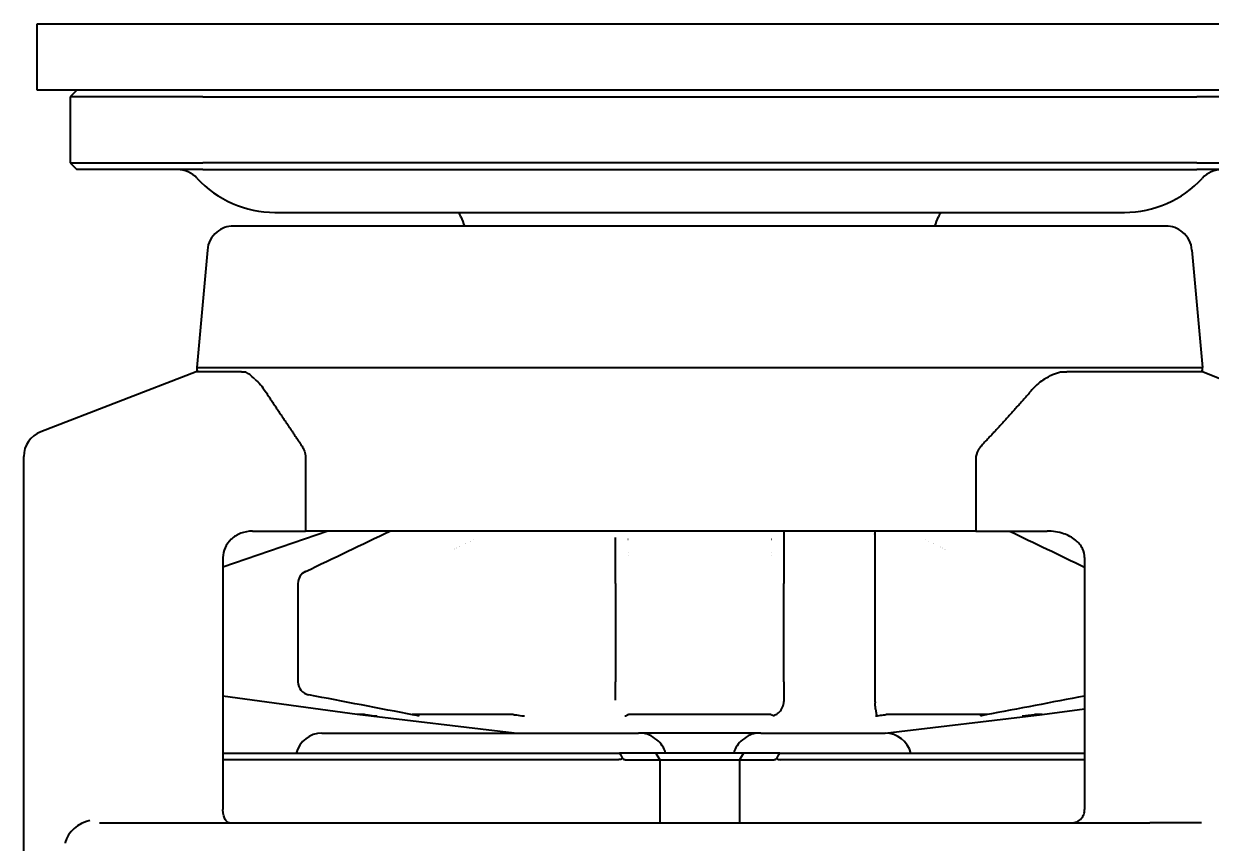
# Model space of a CAD drawing. Header units: millimetres. Extents: x 0 to 51860, y 0 to 5940.
# Drawn here: x 1346.5 to 1436.1, y 1746.2 to 1808 of the extents above; entities that cross this region are included whole.
import ezdxf

# ---------------------------------------------------------------- set-up
doc = ezdxf.new("R2010")
doc.units = ezdxf.units.MM
doc.header["$LTSCALE"] = 10
doc.layers.add('가시적인 것(ISO)', color=3, linetype='Continuous', lineweight=40)

msp = doc.modelspace()

# ---------------------------------------------------------------- linework, layer by layer
at = {"layer": '가시적인 것(ISO)'}
for p, q in [((1347.5147, 1808.0063), (1447.5147, 1808.0063)), ((1347.5147, 1803.0063), (1347.5147, 1808.0063)), ((1447.5147, 1803.0063), (1347.5147, 1803.0063)), ((1350.5147, 1803.0063), (1350.0147, 1802.5063)), ((1360.0147, 1802.5063), (1350.0147, 1802.5063)), ((1350.0147, 1802.5063), (1350.0147, 1797.5063)), ((1360.0147, 1802.5063), (1435.0147, 1802.5063)), ((1445.0147, 1802.5063), (1435.0147, 1802.5063)), ((1350.0147, 1797.5063), (1360.0147, 1797.5063)), ((1350.0147, 1797.5063), (1350.5147, 1797.0063)), ((1435.0147, 1797.5063), (1360.0147, 1797.5063)), ((1435.0147, 1797.5063), (1445.0147, 1797.5063)), ((1360.0147, 1797.0063), (1350.5147, 1797.0063)), ((1360.0147, 1797.0063), (1435.0147, 1797.0063)), ((1444.5147, 1797.0063), (1435.0147, 1797.0063)), ((1365.468, 1793.7846), (1429.5614, 1793.7846)), ((1432.6893, 1792.7463), (1362.3401, 1792.7463)), ((1360.3683, 1790.9439), (1359.5631, 1782.0875)), ((1434.6611, 1790.9439), (1435.4663, 1782.0875)), ((1359.5147, 1781.7463), (1347.7967, 1777.2394)), ((1362.9545, 1781.7463), (1359.5147, 1781.7463)), ((1359.5631, 1782.0875), (1435.4663, 1782.0875)), ((1362.9545, 1781.7463), (1363.2355, 1781.7463)), ((1424.7324, 1781.7463), (1425.2206, 1781.7463)), ((1435.5147, 1781.7463), (1425.2209, 1781.7463)), ((1435.5147, 1781.7463), (1457.0148, 1773.1462)), ((1346.5147, 1711.7463), (1346.5147, 1775.3727)), ((1367.7826, 1775.2056), (1367.7826, 1769.7463)), ((1418.3474, 1775.2056), (1418.3474, 1769.7463)), ((1369.4512, 1769.7463), (1361.546, 1767.032)), ((1363.7841, 1769.7463), (1367.7826, 1769.7463)), ((1418.3474, 1769.7463), (1367.7826, 1769.7463)), ((1418.3474, 1769.7463), (1423.7397, 1769.7463)), ((1380.479, 1769.0858), (1380.4828, 1769.0858)), ((1391.1647, 1765.7923), (1391.1647, 1769.2695)), ((1392.1104, 1769.1063), (1392.1058, 1769.1063)), ((1402.9234, 1769.1063), (1402.9189, 1769.1063)), ((1403.8647, 1769.5271), (1403.8647, 1765.7923)), ((1410.7432, 1769.5063), (1410.7432, 1756.8844)), ((1414.5466, 1769.0858), (1414.5503, 1769.0858)), ((1392.1158, 1768.1063), (1392.1112, 1768.1063)), ((1392.1122, 1767.9063), (1392.1162, 1767.9063)), ((1402.9132, 1767.9063), (1402.9171, 1767.9063)), ((1402.9135, 1768.1063), (1402.918, 1768.1063)), ((1361.546, 1767.7463), (1361.546, 1748.7463)), ((1426.5621, 1767.7463), (1426.5621, 1748.7463)), ((1367.201, 1765.7923), (1367.201, 1758.3783)), ((1391.1647, 1765.7923), (1391.1647, 1758.3783)), ((1403.8647, 1758.3783), (1403.8647, 1765.7923)), ((1391.1647, 1756.9875), (1391.1647, 1758.3783)), ((1403.8647, 1758.3783), (1403.8647, 1756.8844)), ((1371.6647, 1755.9063), (1361.546, 1757.296)), ((1403.8647, 1756.8844), (1403.8647, 1756.8844)), ((1423.3647, 1755.9063), (1426.5621, 1756.3454)), ((1372.2304, 1755.9063), (1371.6647, 1755.9063)), ((1383.5147, 1754.5063), (1371.6647, 1755.9063)), ((1383.439, 1755.9063), (1375.833, 1755.9063)), ((1402.893, 1755.9063), (1392.1364, 1755.9063)), ((1411.5147, 1754.5063), (1423.3647, 1755.9063)), ((1419.1964, 1755.9063), (1411.5906, 1755.9063)), ((1423.3647, 1755.9063), (1422.799, 1755.9063)), ((1369.0147, 1754.5063), (1392.429, 1754.5063)), ((1392.429, 1754.5063), (1392.8884, 1754.5063)), ((1393.6124, 1754.5063), (1392.8884, 1754.5063)), ((1401.417, 1754.5063), (1393.6124, 1754.5063)), ((1402.141, 1754.5063), (1401.417, 1754.5063)), ((1402.141, 1754.5063), (1402.6004, 1754.5063)), ((1402.6004, 1754.5063), (1411.5147, 1754.5063)), ((1361.546, 1753.0063), (1391.4777, 1753.0063)), ((1394.2179, 1753.0063), (1391.4777, 1753.0063)), ((1394.2179, 1753.0063), (1394.5147, 1752.5063)), ((1400.8115, 1753.0063), (1394.2179, 1753.0063)), ((1400.8115, 1753.0063), (1400.5147, 1752.5063)), ((1403.5517, 1753.0063), (1400.8115, 1753.0063)), ((1403.5517, 1753.0063), (1426.5621, 1753.0063)), ((1391.3993, 1752.5063), (1361.546, 1752.5063)), ((1391.9166, 1752.5063), (1394.5147, 1752.5063)), ((1394.5147, 1752.5063), (1400.5147, 1752.5063)), ((1394.5147, 1752.5063), (1394.5147, 1747.7463)), ((1400.5147, 1752.5063), (1403.1128, 1752.5063)), ((1400.5147, 1752.5063), (1400.5147, 1747.7463)), ((1426.5621, 1752.5063), (1403.6301, 1752.5063)), ((1352.2277, 1747.7463), (1431.4919, 1747.7463)), ((1432.3723, 1747.7463), (1431.4919, 1747.7463)), ((1435.3719, 1747.7463), (1432.3723, 1747.7463))]:
    msp.add_line(p, q, dxfattribs=at)
for centre, radius, start, end in [((1358.1159, 1795.0063), 2, 42.674758, 90), ((1436.9135, 1795.0063), 2, 90, 137.325242), ((1365.468, 1801.7846), 8, 222.674758, 270), ((1429.5614, 1801.7846), 8, 270, 317.325242), ((1377.6205, 1792.7514), 2, 19.959337, 31.105901), ((1387.9597, 1796.5063), 9, 199.959337, 204.694369), ((1407.0697, 1796.5063), 9, 335.305631, 340.040663), ((1417.4089, 1792.7514), 2, 148.894099, 160.040663), ((1362.3601, 1790.7628), 2, 130.081559, 174.805164), ((1362.3401, 1790.7463), 2, 90, 129.338394), ((1432.6893, 1790.7463), 2, 50.661606, 90), ((1432.6693, 1790.7628), 2, 5.194836, 49.918441), ((1361.5593, 1782.2105), 2, 183.52502, 193.421989), ((1433.4701, 1782.2105), 2, 346.578011, 356.47498), ((1348.5147, 1775.3727), 2, 111.037509, 180), ((1368.201, 1765.7923), 1, 115.659287, 180), ((1368.201, 1758.3783), 1, 180, 259.122388), ((1369.0147, 1752.5063), 2, 90, 165.522488), ((1411.5147, 1752.5063), 2, 14.477512, 90), ((1450.5147, 1719.7463), 36.5, 207.298748, 72.047639)]:
    msp.add_arc(centre, radius, start, end, dxfattribs=at)
for centre, major_axis, ratio, start_param, end_param in [((1410.0576, 1769.5063), (0, -0.9696), 0.7071068, 1.5707984, 1.592282), ((1368.201, 1758.3783), (-0.1887, -0.982), 0.7006703, 6.2831505, 6.2833301), ((1403.0962, 1756.8716), (-0.0465, -0.8801), 0.8715111, 1.5298126, 1.6313126), ((1411.4242, 1756.8716), (-0.0245, 0.8809), 0.7725995, 1.534756, 1.636228), ((1392.8545, 1752.5063), (2.1602, 0), 0.9258426, 0.2526803, 0.8480621), ((1402.1749, 1752.5063), (-2.1602, 0), 0.9258426, 5.4351232, 6.0305051), ((1536.4108, 1688.167), (154.3575, -135.5098), 0.3385996, 3.8815044, 3.8846496), ((1391.4777, 1753.0063), (0.4845, -0.4845), 0.254994, 5.4209211, 6.0335119), ((1403.5517, 1753.0063), (-0.4845, -0.4845), 0.254994, 0.2496734, 0.8622642), ((1258.7205, 1688.2125), (154.249, 135.4145), 0.3385996, 5.5401272, 5.5432746), ((1351.5095, 1746.2302), (-1.7144, -1.0315), 0.7968377, 4.2658467, 5.6247941), ((1350.67, 1744.7176), (0.9914, -1.5782), 0.1623906, 3.301189, 3.3945689)]:
    msp.add_ellipse(centre, major_axis=major_axis, ratio=ratio, start_param=start_param, end_param=end_param, dxfattribs=at)
for points, knots in [([(1363.9594, 1781.2028), (1363.815, 1781.3321), (1363.6866, 1781.4503), (1363.4474, 1781.6396), (1363.3386, 1781.7081), (1363.2358, 1781.7462)], [-0.13506289, -0.13506289, -0.13506289, -0.13506289, -0.06753699, -0.06753699, 0, 0, 0, 0]), ([(1423.5283, 1781.2028), (1423.7419, 1781.3334), (1423.943, 1781.4508), (1424.3456, 1781.64), (1424.5392, 1781.7081), (1424.7322, 1781.7465)], [0, 0, 0, 0, 0.08069619, 0.08069619, 0.16131554, 0.16131554, 0.16131554, 0.16131554]), ([(1363.9594, 1781.2028), (1364.0968, 1781.0798), (1364.2341, 1780.9399), (1364.5031, 1780.6281), (1364.6334, 1780.4574), (1364.7516, 1780.2786)], [0.00000034, 0.00000034, 0.00000034, 0.00000034, 0.06459836, 0.06459836, 0.12919519, 0.12919519, 0.12919519, 0.12919519]), ([(1423.5283, 1781.2028), (1423.373, 1781.1078), (1423.218, 1780.9993), (1422.9211, 1780.7555), (1422.7778, 1780.6192), (1422.6496, 1780.4709)], [-0.11761246, -0.11761246, -0.11761246, -0.11761246, -0.05880978, -0.05880978, 0, 0, 0, 0]), ([(1367.4669, 1776.2133), (1367.529, 1776.1213), (1367.5821, 1776.0251), (1367.7212, 1775.7172), (1367.7826, 1775.4412), (1367.7826, 1775.2056)], [0.53317958, 0.53317958, 0.53317958, 0.53317958, 0.56384142, 0.56384142, 0.63453188, 0.63453188, 0.63453188, 0.63453188]), ([(1418.7955, 1776.2133), (1418.6861, 1776.0986), (1418.5904, 1775.9706), (1418.4177, 1775.659), (1418.3474, 1775.4162), (1418.3474, 1775.2056)], [-0.86340233, -0.86340233, -0.86340233, -0.86340233, -0.81970691, -0.81970691, -0.75651475, -0.75651475, -0.75651475, -0.75651475]), ([(1363.7841, 1769.7463), (1363.4964, 1769.7463), (1363.1567, 1769.6846), (1362.6369, 1769.4829), (1362.361, 1769.3134), (1361.9804, 1768.9569), (1361.8033, 1768.7122), (1361.606, 1768.2639), (1361.546, 1767.9845), (1361.546, 1767.7463)], [0.94688395, 0.94688395, 0.94688395, 0.94688395, 1.03319942, 1.03319942, 1.11414915, 1.11414915, 1.18965062, 1.18965062, 1.26110631, 1.26110631, 1.26110631, 1.26110631]), ([(1403.8445, 1769.7463), (1403.8449, 1769.7443), (1403.8452, 1769.7423), (1403.8578, 1769.6706), (1403.8647, 1769.5992), (1403.8647, 1769.5271)], [0.068482842, 0.068482842, 0.068482842, 0.068482842, 0.069099294, 0.069099294, 0.090638796, 0.090638796, 0.090638796, 0.090638796]), ([(1410.7398, 1769.7463), (1410.7398, 1769.7443), (1410.7399, 1769.7423), (1410.7413, 1769.6707), (1410.7419, 1769.5992), (1410.743, 1769.5271)], [-0.022245982, -0.022245982, -0.022245982, -0.022245982, -0.021627649, -0.021627649, -0.000000661, -0.000000661, -0.000000661, -0.000000661]), ([(1426.5621, 1767.7463), (1426.5621, 1767.9672), (1426.4979, 1768.2244), (1426.2834, 1768.6569), (1426.0799, 1768.8965), (1425.6275, 1769.268), (1425.2828, 1769.4464), (1424.6026, 1769.6766), (1424.1343, 1769.7463), (1423.7397, 1769.7463)], [0, 0, 0, 0, 0.06627363, 0.06627363, 0.14484515, 0.14484515, 0.24188936, 0.24188936, 0.36026454, 0.36026454, 0.36026454, 0.36026454]), ([(1403.0759, 1755.8026), (1403.0758, 1755.8028), (1403.0757, 1755.803), (1403.0755, 1755.8035), (1403.0754, 1755.8039), (1403.0754, 1755.8047), (1403.0754, 1755.8052), (1403.0758, 1755.8063), (1403.0761, 1755.8069), (1403.0778, 1755.8092), (1403.0797, 1755.8108), (1403.0849, 1755.8145), (1403.0883, 1755.8166), (1403.1178, 1755.8326), (1403.1703, 1755.8543), (1403.2858, 1755.9135), (1403.3707, 1755.9637), (1403.5587, 1756.1231), (1403.6512, 1756.2302), (1403.7603, 1756.4236), (1403.792, 1756.4953), (1403.8386, 1756.6433), (1403.854, 1756.7186), (1403.8607, 1756.7951)], [-0.17743837, -0.17743837, -0.17743837, -0.17743837, -0.17677702, -0.17677702, -0.17537594, -0.17537594, -0.17383115, -0.17383115, -0.17181072, -0.17181072, -0.16731704, -0.16731704, -0.16265994, -0.16265994, -0.1326064, -0.1326064, -0.09277686, -0.09277686, -0.04704162, -0.04704162, -0.02305042, -0.02305042, -0.000001, -0.000001, -0.000001, -0.000001]), ([(1410.7928, 1755.802), (1410.7953, 1755.8024), (1410.7977, 1755.8027), (1410.8023, 1755.8035), (1410.8045, 1755.8039), (1410.809, 1755.8047), (1410.8113, 1755.8052), (1410.8165, 1755.8063), (1410.8193, 1755.807), (1410.8279, 1755.8092), (1410.8332, 1755.8109), (1410.8428, 1755.8146), (1410.847, 1755.8166), (1410.8525, 1755.8199), (1410.8542, 1755.821), (1410.8748, 1755.8365), (1410.8769, 1755.8584), (1410.8716, 1755.9241), (1410.8603, 1755.9776), (1410.829, 1756.1425), (1410.81, 1756.2504), (1410.7833, 1756.4412), (1410.7746, 1756.5097), (1410.7592, 1756.6508), (1410.7524, 1756.7224), (1410.7467, 1756.7951)], [0.00001251, 0.00001251, 0.00001251, 0.00001251, 0.0009808, 0.0009808, 0.00189477, 0.00189477, 0.00290244, 0.00290244, 0.00422034, 0.00422034, 0.00715142, 0.00715142, 0.0101892, 0.0101892, 0.01178014, 0.01178014, 0.03090189, 0.03090189, 0.05458369, 0.05458369, 0.08084116, 0.08084116, 0.09409803, 0.09409803, 0.10685801, 0.10685801, 0.10685801, 0.10685801]), ([(1372.2304, 1755.9063), (1372.2319, 1755.9063), (1372.237, 1755.9058), (1372.2423, 1755.9053), (1372.2497, 1755.9046), (1372.2594, 1755.9036), (1372.2693, 1755.9026), (1372.3001, 1755.8994), (1372.3442, 1755.8947), (1372.3843, 1755.8903), (1372.5248, 1755.8749), (1372.7467, 1755.8501), (1372.9846, 1755.8234)], [0, 0, 0, 0, 0.02146474, 0.02146474, 0.02146474, 0.05068728, 0.05068728, 0.05068728, 0.14146876, 0.14146876, 0.14146876, 0.45981638, 0.45981638, 0.45981638, 0.45981638]), ([(1372.9848, 1755.8234), (1372.9952, 1755.8222), (1373.0056, 1755.821), (1373.016, 1755.8199), (1373.0358, 1755.8177), (1373.0555, 1755.8155), (1373.0745, 1755.8135), (1373.0965, 1755.8112), (1373.1174, 1755.8091), (1373.1369, 1755.8072), (1373.1584, 1755.8051), (1373.1765, 1755.8034), (1373.1934, 1755.802)], [0, 0, 0, 0, 0.0316505, 0.0316505, 0.0316505, 0.09250874, 0.09250874, 0.09250874, 0.1626906, 0.1626906, 0.1626906, 0.23999863, 0.23999863, 0.23999863, 0.23999863]), ([(1376.2507, 1755.8234), (1376.1355, 1755.844), (1376.0268, 1755.8638), (1375.9486, 1755.8789), (1375.9118, 1755.886), (1375.8729, 1755.8937), (1375.8497, 1755.8992), (1375.8415, 1755.9011), (1375.8338, 1755.9031), (1375.8305, 1755.9045), (1375.8293, 1755.905), (1375.8285, 1755.9055), (1375.829, 1755.9058), (1375.8292, 1755.906), (1375.8296, 1755.9061), (1375.8303, 1755.9062), (1375.8309, 1755.9062), (1375.8318, 1755.9063), (1375.833, 1755.9063)], [4.3705244, 4.3705244, 4.3705244, 4.3705244, 4.87761679, 4.87761679, 4.87761679, 5.1159836, 5.1159836, 5.1159836, 5.20114838, 5.20114838, 5.20114838, 5.23206714, 5.23206714, 5.23206714, 5.24450172, 5.24450172, 5.24450172, 5.25547633, 5.25547633, 5.25547633, 5.25547633]), ([(1376.3268, 1755.802), (1376.3271, 1755.8022), (1376.3273, 1755.8025), (1376.3275, 1755.8027), (1376.3286, 1755.8047), (1376.3249, 1755.8071), (1376.3109, 1755.8109), (1376.2969, 1755.8146), (1376.2756, 1755.8189), (1376.2507, 1755.8234)], [-0.001378038, -0.001378038, -0.001378038, -0.001378038, 0, 0, 0, 0.009820793, 0.009820793, 0.009820793, 0.019553518, 0.019553518, 0.019553518, 0.019553518]), ([(1383.439, 1755.9063), (1383.4413, 1755.9063), (1383.4439, 1755.9062), (1383.4509, 1755.9059), (1383.4555, 1755.9056), (1383.4696, 1755.9046), (1383.4805, 1755.9036), (1383.5238, 1755.8994), (1383.5647, 1755.8945), (1383.7219, 1755.875), (1383.8965, 1755.8508), (1384.0882, 1755.8234)], [0, 0, 0, 0, 0.00824755, 0.00824755, 0.02147946, 0.02147946, 0.0507997, 0.0507997, 0.14283939, 0.14283939, 0.45481202, 0.45481202, 0.45481202, 0.45481202]), ([(1384.0882, 1755.8234), (1384.0976, 1755.822), (1384.1072, 1755.8207), (1384.1171, 1755.8194), (1384.1333, 1755.8173), (1384.1502, 1755.8152), (1384.1678, 1755.8133), (1384.1885, 1755.811), (1384.21, 1755.8089), (1384.2324, 1755.8071), (1384.2574, 1755.805), (1384.2816, 1755.8034), (1384.3071, 1755.802)], [0, 0, 0, 0, 0.03622581, 0.03622581, 0.03622581, 0.09505663, 0.09505663, 0.09505663, 0.16375551, 0.16375551, 0.16375551, 0.2399549, 0.2399549, 0.2399549, 0.2399549]), ([(1391.8717, 1755.802), (1391.8867, 1755.8031), (1391.9001, 1755.8043), (1391.9121, 1755.8058), (1391.922, 1755.807), (1391.9305, 1755.8083), (1391.9378, 1755.8098), (1391.9576, 1755.8138), (1391.968, 1755.8185), (1391.9728, 1755.8234)], [-0.00141171, -0.00141171, -0.00141171, -0.00141171, 0.0578599, 0.0578599, 0.0578599, 0.10666291, 0.10666291, 0.10666291, 0.23858593, 0.23858593, 0.23858593, 0.23858593]), ([(1391.9728, 1755.8234), (1391.9803, 1755.8311), (1391.988, 1755.8384), (1391.9959, 1755.8453), (1392.0137, 1755.8608), (1392.037, 1755.8781), (1392.0647, 1755.8904), (1392.0742, 1755.8946), (1392.0862, 1755.8991), (1392.1003, 1755.9023), (1392.1054, 1755.9034), (1392.1115, 1755.9045), (1392.1183, 1755.9053), (1392.121, 1755.9056), (1392.124, 1755.9058), (1392.1274, 1755.906), (1392.1288, 1755.9061), (1392.1303, 1755.9062), (1392.1319, 1755.9062), (1392.1333, 1755.9063), (1392.1348, 1755.9063), (1392.1364, 1755.9063)], [14.947429, 14.947429, 14.947429, 14.947429, 15.2419333, 15.2419333, 15.2419333, 15.9048228, 15.9048228, 15.9048228, 16.1330324, 16.1330324, 16.1330324, 16.215888, 16.215888, 16.215888, 16.2478359, 16.2478359, 16.2478359, 16.2614048, 16.2614048, 16.2614048, 16.2738418, 16.2738418, 16.2738418, 16.2738418]), ([(1402.893, 1755.9062), (1402.9, 1755.9062), (1402.9059, 1755.9058), (1402.9105, 1755.9053), (1402.9169, 1755.9046), (1402.9226, 1755.9036), (1402.9274, 1755.9026), (1402.9426, 1755.8994), (1402.9555, 1755.8945), (1402.9655, 1755.89), (1403.0075, 1755.8712), (1403.0446, 1755.8383), (1403.0759, 1755.8025)], [0, 0, 0, 0, 0.02147938, 0.02147938, 0.02147938, 0.05079908, 0.05079908, 0.05079908, 0.14283163, 0.14283163, 0.14283163, 0.53185432, 0.53185432, 0.53185432, 0.53185432]), ([(1410.7929, 1755.802), (1410.8414, 1755.809), (1410.8886, 1755.8158), (1410.9343, 1755.8223), (1411.0833, 1755.8437), (1411.2561, 1755.868), (1411.3883, 1755.8849), (1411.4321, 1755.8905), (1411.4817, 1755.8966), (1411.5218, 1755.9009), (1411.536, 1755.9024), (1411.5511, 1755.9039), (1411.5643, 1755.9049), (1411.5692, 1755.9053), (1411.5745, 1755.9056), (1411.5794, 1755.9059), (1411.5814, 1755.906), (1411.5834, 1755.9061), (1411.5854, 1755.9061), (1411.5871, 1755.9062), (1411.5888, 1755.9062), (1411.5904, 1755.9062)], [48.7564762, 48.7564762, 48.7564762, 48.7564762, 49.0152979, 49.0152979, 49.0152979, 49.859916, 49.859916, 49.859916, 50.1400051, 50.1400051, 50.1400051, 50.2389011, 50.2389011, 50.2389011, 50.2757364, 50.2757364, 50.2757364, 50.2909612, 50.2909612, 50.2909612, 50.304673, 50.304673, 50.304673, 50.304673]), ([(1418.7787, 1755.8234), (1418.7712, 1755.822), (1418.764, 1755.8207), (1418.7572, 1755.8194), (1418.7462, 1755.8173), (1418.7364, 1755.8152), (1418.7281, 1755.8133), (1418.7184, 1755.811), (1418.711, 1755.8089), (1418.7066, 1755.8071), (1418.7017, 1755.805), (1418.7007, 1755.8034), (1418.7026, 1755.802)], [0, 0, 0, 0, 0.0362496, 0.0362496, 0.0362496, 0.09506997, 0.09506997, 0.09506997, 0.16376111, 0.16376111, 0.16376111, 0.23995511, 0.23995511, 0.23995511, 0.23995511]), ([(1419.1964, 1755.9063), (1419.1979, 1755.9063), (1419.1989, 1755.9062), (1419.2006, 1755.9059), (1419.2007, 1755.9056), (1419.1997, 1755.9046), (1419.1968, 1755.9036), (1419.1818, 1755.8994), (1419.1592, 1755.8945), (1419.0637, 1755.875), (1418.9323, 1755.8508), (1418.7787, 1755.8234)], [0, 0, 0, 0, 0.00824755, 0.00824755, 0.02147945, 0.02147945, 0.05079963, 0.05079963, 0.14283855, 0.14283855, 0.45481211, 0.45481211, 0.45481211, 0.45481211]), ([(1421.836, 1755.802), (1421.8489, 1755.8031), (1421.8626, 1755.8043), (1421.8782, 1755.8058), (1421.8911, 1755.807), (1421.9047, 1755.8083), (1421.9191, 1755.8098), (1421.958, 1755.8138), (1422.0013, 1755.8185), (1422.0446, 1755.8234)], [-0.00136281, -0.00136281, -0.00136281, -0.00136281, 0.05786073, 0.05786073, 0.05786073, 0.10666477, 0.10666477, 0.10666477, 0.23858614, 0.23858614, 0.23858614, 0.23858614]), ([(1422.0448, 1755.8234), (1422.14, 1755.8341), (1422.2334, 1755.8446), (1422.32, 1755.8543), (1422.3623, 1755.859), (1422.4029, 1755.8635), (1422.4413, 1755.8678), (1422.531, 1755.8778), (1422.6315, 1755.8889), (1422.7032, 1755.8966), (1422.7276, 1755.8992), (1422.7533, 1755.902), (1422.7721, 1755.9039), (1422.7786, 1755.9045), (1422.7855, 1755.9052), (1422.7908, 1755.9057), (1422.7946, 1755.906), (1422.7979, 1755.9063), (1422.799, 1755.9063)], [10.17460727, 10.17460727, 10.17460727, 10.17460727, 10.21982963, 10.21982963, 10.21982963, 10.24191159, 10.24191159, 10.24191159, 10.29345975, 10.29345975, 10.29345975, 10.31100748, 10.31100748, 10.31100748, 10.31710269, 10.31710269, 10.31710269, 10.32150405, 10.32150405, 10.32150405, 10.32150405]), ([(1393.2291, 1754.4968), (1393.1749, 1754.4996), (1393.1194, 1754.502), (1393.0625, 1754.5037), (1393.0057, 1754.5053), (1392.9476, 1754.5063), (1392.8884, 1754.5063)], [-0.045826044, -0.045826044, -0.045826044, -0.045826044, -0.022476312, -0.022476312, -0.022476312, 0.000897662, 0.000897662, 0.000897662, 0.000897662]), ([(1393.6124, 1754.5063), (1393.549, 1754.5063), (1393.4854, 1754.5053), (1393.4214, 1754.5037), (1393.3575, 1754.502), (1393.2934, 1754.4996), (1393.2291, 1754.4968)], [-0.039594313, -0.039594313, -0.039594313, -0.039594313, -0.01978943, -0.01978943, -0.01978943, -0.000004617, -0.000004617, -0.000004617, -0.000004617]), ([(1394.2833, 1754.0063), (1394.1014, 1754.1548), (1393.9001, 1754.2872), (1393.5382, 1754.4388), (1393.3815, 1754.4792), (1393.2291, 1754.4968)], [-0.1409162, -0.1409162, -0.1409162, -0.1409162, -0.0704581, -0.0704581, -0.01930917, -0.01930917, -0.01930917, -0.01930917]), ([(1401.8003, 1754.4968), (1401.6479, 1754.4792), (1401.4912, 1754.4388), (1401.1293, 1754.2872), (1400.928, 1754.1548), (1400.7461, 1754.0063)], [-0.48258107, -0.48258107, -0.48258107, -0.48258107, -0.43143271, -0.43143271, -0.36097461, -0.36097461, -0.36097461, -0.36097461]), ([(1401.8003, 1754.4968), (1401.736, 1754.4996), (1401.6719, 1754.502), (1401.608, 1754.5037), (1401.544, 1754.5053), (1401.4804, 1754.5063), (1401.417, 1754.5063)], [-0.038639387, -0.038639387, -0.038639387, -0.038639387, -0.018880322, -0.018880322, -0.018880322, 0.000898215, 0.000898215, 0.000898215, 0.000898215]), ([(1402.141, 1754.5063), (1402.0817, 1754.5063), (1402.0236, 1754.5053), (1401.9668, 1754.5037), (1401.91, 1754.502), (1401.8545, 1754.4996), (1401.8003, 1754.4968)], [-0.046747643, -0.046747643, -0.046747643, -0.046747643, -0.023392114, -0.023392114, -0.023392114, -0.000000911, -0.000000911, -0.000000911, -0.000000911]), ([(1391.6991, 1752.5972), (1391.6701, 1752.5787), (1391.6384, 1752.5619), (1391.5724, 1752.5348), (1391.5382, 1752.5242), (1391.4688, 1752.5099), (1391.4336, 1752.5063), (1391.3993, 1752.5063)], [0.242719571, 0.242719571, 0.242719571, 0.242719571, 0.25343194, 0.25343194, 0.263861508, 0.263861508, 0.274291077, 0.274291077, 0.274291077, 0.274291077]), ([(1403.3303, 1752.5972), (1403.3593, 1752.5787), (1403.391, 1752.5619), (1403.457, 1752.5348), (1403.4912, 1752.5242), (1403.5606, 1752.5099), (1403.5958, 1752.5063), (1403.6301, 1752.5063)], [-0.124040267, -0.124040267, -0.124040267, -0.124040267, -0.113327898, -0.113327898, -0.10289833, -0.10289833, -0.092468761, -0.092468761, -0.092468761, -0.092468761]), ([(1362.0499, 1747.7463), (1361.9844, 1747.7463), (1361.9146, 1747.7713), (1361.7866, 1747.8772), (1361.7282, 1747.9581), (1361.6418, 1748.1403), (1361.6059, 1748.2489), (1361.558, 1748.4895), (1361.546, 1748.6215), (1361.546, 1748.7463)], [0.48200301, 0.48200301, 0.48200301, 0.48200301, 0.52453642, 0.52453642, 0.56706983, 0.56706983, 0.60449746, 0.60449746, 0.64192509, 0.64192509, 0.64192509, 0.64192509]), ([(1425.5816, 1747.7463), (1425.7101, 1747.7463), (1425.8485, 1747.7714), (1426.1076, 1747.8846), (1426.2285, 1747.9725), (1426.3914, 1748.1654), (1426.4536, 1748.2662), (1426.539, 1748.4946), (1426.5621, 1748.6226), (1426.5621, 1748.7463)], [-0.18240469, -0.18240469, -0.18240469, -0.18240469, -0.12830529, -0.12830529, -0.07420589, -0.07420589, -0.03710294, -0.03710294, 0, 0, 0, 0])]:
    msp.add_open_spline(points, degree=3, knots=knots, dxfattribs=at)
for points, weights in [([(1422.6496, 1780.4709), (1420.6561, 1778.1653), (1418.7955, 1776.2133)], [1.01560281825, 1.03714304118, 1.05610773782]), ([(1364.7516, 1780.2786), (1366.154, 1778.1581), (1367.4669, 1776.2133)], [1.00913582555, 1.01924645653, 1.02799094964]), ([(1379.8521, 1768.7851), (1379.8514, 1768.7858), (1379.8506, 1768.7865)], [1.0023482773, 1.00234792155, 1.00234756394]), ([(1380.2483, 1768.976), (1380.249, 1768.9753), (1380.2497, 1768.9747)], [1.00220990263, 1.00221048146, 1.00221105865]), ([(1414.7797, 1768.9747), (1414.7804, 1768.9753), (1414.7811, 1768.9759)], [1.00221105629, 1.0022104898, 1.00220992174]), ([(1415.1788, 1768.7864), (1415.178, 1768.7858), (1415.1773, 1768.7851)], [1.00234757588, 1.0023479293, 1.0023482809]), ([(1379.0071, 1768.3838), (1379.0079, 1768.3832), (1379.0086, 1768.3825)], [1.00239184866, 1.00239164116, 1.00239143189]), ([(1379.1666, 1768.4579), (1379.1658, 1768.4586), (1379.165, 1768.4592)], [1.00240992735, 1.00241003334, 1.00241013748]), ([(1379.3632, 1768.5539), (1379.364, 1768.5533), (1379.3648, 1768.5526)], [1.00241547606, 1.00241550646, 1.00241553497]), ([(1415.6646, 1768.5526), (1415.6654, 1768.5532), (1415.6661, 1768.5539)], [1.00241553449, 1.00241550609, 1.00241547582]), ([(1415.8644, 1768.4592), (1415.8636, 1768.4586), (1415.8628, 1768.4579)], [1.00241013367, 1.00241002949, 1.00240992346]), ([(1416.0207, 1768.3825), (1416.0215, 1768.3831), (1416.0223, 1768.3838)], [1.00239142456, 1.00239163445, 1.00239184255])]:
    msp.add_rational_spline(points, weights, degree=2, dxfattribs=at)
for points in [[(1367.7679, 1766.6937), (1369.8929, 1767.7144), (1372.0185, 1768.7331), (1374.1457, 1769.7463)], [(1420.8836, 1769.7463), (1422.7775, 1768.8442), (1424.6701, 1767.9378), (1426.5621, 1767.0295)], [(1375.978, 1755.8732), (1373.3222, 1756.3775), (1370.6673, 1756.8862), (1368.0125, 1757.3963)], [(1426.5621, 1757.3089), (1424.0652, 1756.8293), (1421.568, 1756.3511), (1419.0703, 1755.8768)]]:
    msp.add_open_spline(points, degree=3, dxfattribs=at)

doc.saveas('drawing.dxf')
